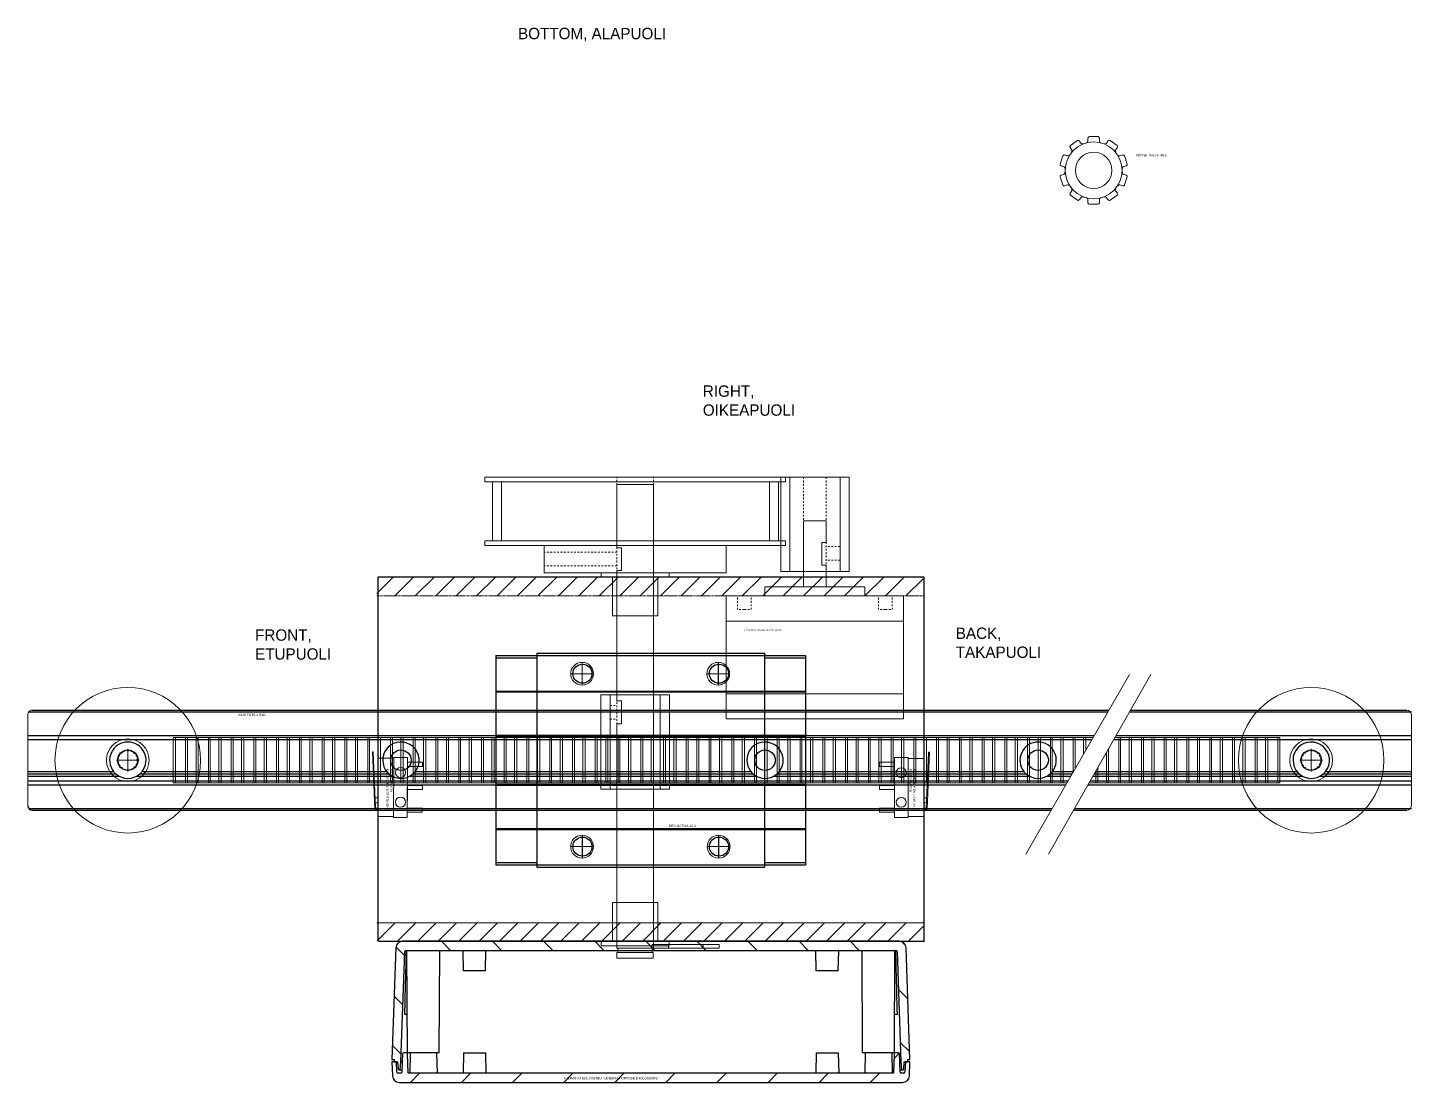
# Model space of a CAD drawing. Header units: millimetres. Extents: x -784753 to 2633, y -710 to 77802.
# Drawn here: x 848.5 to 1152.5, y -166.1 to 65.7 of the extents above; entities that cross this region are included whole.
import ezdxf

# ---------------------------------------------------------------- set-up
doc = ezdxf.new("R2010")
doc.units = ezdxf.units.MM
for name, pattern in [('CHAIN', [0.7087, 0.4724, -0.0591, 0.1181, -0.0591]), ('phl_center', [0.75, 0.4, -0.35]), ('phl_thick', [0])]:
    doc.linetypes.add(name, pattern=pattern)
for name, color, linetype in [('AKSELI', 241, 'Continuous'), ('ATTRIBUUTIT', 61, 'Continuous'), ('Comments', 50, 'Continuous'), ('HIHNA', 53, 'Continuous'), ('KELKKA', 6, 'Continuous'), ('KISKON-KOROKEPALA', 6, 'Continuous'), ('LAAKERIT', 210, 'Continuous'), ('MOOTTORI_VO_LIIKE', 3, 'Continuous'), ('PULTIT_MUTTERIT_RUUVIT', 131, 'Continuous'), ('RAJAKYTKIN', 3, 'Continuous'), ('RATTAAT', 10, 'Continuous'), ('RATTAAT_2', 30, 'Continuous'), ('RUNKO', 140, 'Continuous')]:
    doc.layers.add(name, color=color, linetype=linetype)
doc.layers.add('Hatch (ANSI)', color=9, linetype='Continuous', lineweight=9)
doc.layers.add('KISKO', color=253, linetype='Continuous', plot=False)
doc.layers.add('OHJAINKOTELO', color=7, linetype='Continuous', true_color=0xdabefd)
doc.layers.add('RUNKO-REIKÄ', color=7, linetype='Continuous', true_color=0x39c9ff)
doc.styles.add('Note Text (ANSI)', font='ARIAL.TTF')

# ---------------------------------------------------------------- blocks, each defined once
blk = doc.blocks.new('HAMMOND-1591XXBTBU-LEFT')
h = blk.add_hatch()
h.set_pattern_fill('ANSI31', color=256, scale=63.5, style=0)
h.set_pattern_definition([(45, (-524.946, -268.1784), (-5.61266, 5.61266), [])])
edge = h.paths.add_edge_path()
edge.add_ellipse((1.5, -0.05), major_axis=(0, 1.5), ratio=1, start_angle=0, end_angle=88)
edge.add_line((0, 0), (-0.11, -3.05))
edge.add_line((-0.11, -3.05), (0.38, -3.05))
edge.add_line((0.38, -3.05), (0.89, -3.05))
edge.add_line((0.89, -3.05), (0.99, -0.79))
edge.add_ellipse((1.24, -0.8), major_axis=(-0.25, 0.011), ratio=1, start_angle=272.5, end_angle=360, ccw=False)
edge.add_line((1.24, -0.55), (1.79, -0.55))
edge.add_ellipse((1.79, -0.8), major_axis=(0, 0.25), ratio=1, start_angle=272.5, end_angle=360, ccw=False)
edge.add_line((2.04, -0.79), (2.14, -3.05))
edge.add_line((2.14, -3.05), (2.2, -4.81))
edge.add_ellipse((2.45, -4.8), major_axis=(-0.25, -0.009), ratio=1, start_angle=0, end_angle=88)
edge.add_line((2.45, -5.05), (3.08, -5.05))
edge.add_ellipse((3.08, -4.8), major_axis=(0, -0.25), ratio=1, start_angle=0, end_angle=88)
edge.add_line((3.33, -4.81), (3.48, -0.55))
edge.add_line((3.48, -0.55), (110.12, -0.55))
edge.add_line((110.12, -0.55), (110.27, -4.81))
edge.add_ellipse((110.52, -4.8), major_axis=(-0.25, -0.009), ratio=1, start_angle=0, end_angle=88)
edge.add_line((110.52, -5.05), (111.15, -5.05))
edge.add_ellipse((111.15, -4.8), major_axis=(0, -0.25), ratio=1, start_angle=0, end_angle=88)
edge.add_line((111.4, -4.81), (111.46, -3.05))
edge.add_line((111.46, -3.05), (111.56, -0.79))
edge.add_ellipse((111.81, -0.8), major_axis=(-0.25, 0.011), ratio=1, start_angle=272.5, end_angle=360, ccw=False)
edge.add_line((111.81, -0.55), (112.36, -0.55))
edge.add_ellipse((112.36, -0.8), major_axis=(0, 0.25), ratio=1, start_angle=272.5, end_angle=360, ccw=False)
edge.add_line((112.61, -0.79), (112.71, -3.05))
edge.add_line((112.71, -3.05), (113.23, -3.05))
edge.add_line((113.23, -3.05), (113.71, -3.05))
edge.add_line((113.71, -3.05), (113.6, 0))
edge.add_ellipse((112.1, -0.05), major_axis=(0.05, -1.5), ratio=1, start_angle=90, end_angle=178)
edge.add_line((112.1, 1.45), (1.5, 1.45))
h = blk.add_hatch()
h.set_pattern_fill('ANSI31', color=256, scale=63.5, angle=-90, style=0)
h.set_pattern_definition([(-45, (-524.946, -268.1784), (5.61266, 5.61266), [])])
edge = h.paths.add_edge_path()
edge.add_line((113.23, -3.55), (113.23, -3.05))
edge.add_line((113.23, -3.05), (112.71, -3.05))
edge.add_line((112.71, -3.05), (112.48, -3.05))
edge.add_line((112.48, -3.05), (112.33, -1.42))
edge.add_ellipse((112.21, -1.43), major_axis=(0.125, 0.011), ratio=1, start_angle=360, end_angle=445)
edge.add_line((112.21, -1.3), (111.99, -1.3))
edge.add_ellipse((111.99, -1.43), major_axis=(0, 0.125), ratio=1, start_angle=0, end_angle=85)
edge.add_line((111.87, -1.42), (111.73, -3.05))
edge.add_line((111.73, -3.05), (110.88, -27.31))
edge.add_ellipse((110.63, -27.3), major_axis=(-0.009, -0.25), ratio=1, start_angle=2, end_angle=90, ccw=False)
edge.add_line((110.63, -27.55), (2.97, -27.55))
edge.add_ellipse((2.97, -27.3), major_axis=(-0.25, 0), ratio=1, start_angle=2, end_angle=90, ccw=False)
edge.add_line((2.72, -27.31), (1.88, -3.05))
edge.add_line((1.88, -3.05), (1.73, -1.42))
edge.add_ellipse((1.61, -1.43), major_axis=(0.125, 0.011), ratio=1, start_angle=360, end_angle=445)
edge.add_line((1.61, -1.3), (1.39, -1.3))
edge.add_ellipse((1.39, -1.43), major_axis=(0, 0.125), ratio=1, start_angle=0, end_angle=85)
edge.add_line((1.27, -1.42), (1.13, -3.05))
edge.add_line((1.13, -3.05), (0.89, -3.05))
edge.add_line((0.89, -3.05), (0.38, -3.05))
edge.add_line((0.38, -3.05), (0.38, -3.55))
edge.add_line((0.38, -3.55), (-0.11, -3.55))
edge.add_line((-0.11, -3.55), (0.75, -28.1))
edge.add_ellipse((2.25, -28.05), major_axis=(-0.05, 1.5), ratio=1, start_angle=90, end_angle=178)
edge.add_line((2.25, -29.55), (111.35, -29.55))
edge.add_ellipse((111.35, -28.05), major_axis=(0, -1.5), ratio=1, start_angle=0, end_angle=88)
edge.add_line((112.85, -28.1), (113.71, -3.55))
edge.add_line((113.71, -3.55), (113.23, -3.55))
for p, q in [((0, 0), (-0.11, -3.05)), ((112.1, 1.45), (1.5, 1.45)), ((113.71, -3.05), (113.6, 0)), ((0.89, -3.05), (0.99, -0.79)), ((1.27, -1.42), (1.13, -3.05)), ((1.24, -0.55), (1.79, -0.55)), ((1.61, -1.3), (1.39, -1.3)), ((2.07, -1.3), (1.61, -1.3)), ((1.88, -3.05), (1.73, -1.42)), ((2.04, -0.79), (2.14, -3.05)), ((3.33, -4.81), (3.48, -0.55)), ((3.48, -0.55), (110.12, -0.55)), ((3.88, -5.05), (3.8, -0.55)), ((9.72, -5.05), (9.8, -0.55)), ((15.63, -5.05), (15.55, -0.55)), ((20.47, -5.05), (20.55, -0.55)), ((93.13, -5.05), (93.05, -0.55)), ((97.97, -5.05), (98.05, -0.55)), ((103.88, -5.05), (103.8, -0.55)), ((109.72, -5.05), (109.8, -0.55)), ((110.12, -0.55), (110.27, -4.81)), ((111.46, -3.05), (111.56, -0.79)), ((111.99, -1.3), (111.54, -1.3)), ((111.87, -1.42), (111.73, -3.05)), ((111.81, -0.55), (112.36, -0.55)), ((112.21, -1.3), (111.99, -1.3)), ((112.48, -3.05), (112.33, -1.42)), ((112.61, -0.79), (112.71, -3.05)), ((-0.11, -3.05), (0.89, -3.05)), ((0.38, -3.55), (-0.11, -3.55)), ((-0.11, -3.55), (0.75, -28.1)), ((1.13, -3.05), (0.38, -3.05)), ((0.38, -3.05), (0.38, -3.55)), ((2.72, -27.31), (1.88, -3.05)), ((1.88, -3.05), (2.14, -3.05)), ((2.14, -3.05), (2.2, -4.81)), ((2.45, -5.05), (3.08, -5.05)), ((3.08, -5.05), (3.3, -5.05)), ((3.3, -5.05), (3.2, -27.55)), ((3.3, -5.05), (10.3, -5.05)), ((10.3, -5.05), (10.4, -27.55)), ((20.47, -5.05), (15.63, -5.05)), ((97.97, -5.05), (93.13, -5.05)), ((103.3, -5.05), (103.2, -27.55)), ((103.3, -5.05), (110.3, -5.05)), ((110.3, -5.05), (110.4, -27.55)), ((110.3, -5.05), (110.52, -5.05)), ((110.52, -5.05), (111.15, -5.05)), ((111.73, -3.05), (110.88, -27.31)), ((111.4, -4.81), (111.46, -3.05)), ((111.46, -3.05), (111.73, -3.05)), ((113.23, -3.05), (112.48, -3.05)), ((112.71, -3.05), (113.71, -3.05)), ((112.85, -28.1), (113.71, -3.55)), ((113.23, -3.55), (113.23, -3.05)), ((113.71, -3.55), (113.23, -3.55)), ((3.26, -13.55), (2.66, -13.55)), ((110.94, -13.55), (110.34, -13.55)), ((15.63, -23.05), (15.55, -27.55)), ((15.63, -23.05), (20.47, -23.05)), ((20.47, -23.05), (20.55, -27.55)), ((93.13, -23.05), (93.05, -27.55)), ((93.13, -23.05), (97.97, -23.05)), ((97.97, -23.05), (98.05, -27.55)), ((2.25, -29.55), (111.35, -29.55)), ((110.63, -27.55), (2.97, -27.55))]:
    blk.add_line(p, q)
at = {"flags": 128}
for points in [[(3.18, -27.55), (3.17, -27.55), (3.16, -27.55), (3.15, -27.55), (3.14, -27.54), (3.13, -27.54), (3.12, -27.54), (3.11, -27.53), (3.1, -27.52), (3.09, -27.51), (3.08, -27.5), (3.07, -27.5), (3.06, -27.48), (3.05, -27.47), (3.04, -27.46), (3.04, -27.45), (3.03, -27.44), (3.02, -27.42), (3.02, -27.41), (3.01, -27.39), (3.01, -27.38), (3.01, -27.36), (3.01, -27.35), (3, -27.33), (3, -27.31)], [(110.6, -27.31), (110.6, -27.33), (110.6, -27.35), (110.59, -27.36), (110.59, -27.38), (110.59, -27.39), (110.58, -27.41), (110.58, -27.42), (110.57, -27.44), (110.57, -27.45), (110.56, -27.46), (110.55, -27.47), (110.54, -27.48), (110.53, -27.5), (110.53, -27.5), (110.52, -27.51), (110.51, -27.52), (110.5, -27.53), (110.49, -27.54), (110.47, -27.54), (110.46, -27.54), (110.45, -27.55), (110.44, -27.55), (110.43, -27.55), (110.42, -27.55)]]:
    blk.add_lwpolyline(points, dxfattribs=at)
for centre, radius, start, end in [((1.5, -0.05), 1.5, 90, 178), ((112.1, -0.05), 1.5, 2, 90), ((1.24, -0.8), 0.25, 90, 177.5), ((1.39, -1.43), 0.125, 90, 175), ((1.61, -1.43), 0.125, 5, 90), ((1.79, -0.8), 0.25, 2.5, 90), ((111.81, -0.8), 0.25, 90, 177.5), ((111.99, -1.43), 0.125, 90, 175), ((112.21, -1.43), 0.125, 5, 90), ((112.36, -0.8), 0.25, 2.5, 90), ((2.45, -4.8), 0.25, 182, 270), ((3.08, -4.8), 0.25, 270, 358), ((110.52, -4.8), 0.25, 182, 270), ((111.15, -4.8), 0.25, 270, 358), ((2.97, -27.3), 0.25, 182, 270), ((110.63, -27.3), 0.25, 270, 358), ((2.25, -28.05), 1.5, 182, 270), ((111.35, -28.05), 1.5, 270, 358)]:
    blk.add_arc(centre, radius, start, end)
for centre, major_axis, start_param, end_param in [((3.73, 1.09), (-2.59, 114.58), 1.698683, 1.821053), ((109.87, 1.09), (2.59, 114.58), 4.462133, 4.584503)]:
    blk.add_ellipse(centre, major_axis=major_axis, ratio=0.012351, start_param=start_param, end_param=end_param)
at = {"layer": 'ATTRIBUUTIT', "lineweight": 0, "insert": (75.88, 0.29), "char_height": 2.5, "width": 43.6242, "attachment_point": 1, "rotation": 180, "style": 'Note Text (ANSI)'}
blk.add_mtext('{\\fArial|b0|i0|c0|p0;\\H0.2x;HAMMOND 1591XXSTBU, GENERAL PURPOSE ENCLOSSURE}', dxfattribs=at)
blk = doc.blocks.new('DRYLIN-TWA-15-1-TSIDE')
at = {"linetype": 'phl_thick'}
for p, q in [((1499.26, -32.25), (1545.26, -32.25)), ((1499.26, -100.25), (1499.26, -32.25)), ((1499.76, -41.25), (1499.76, -32.25)), ((1507.06, -100.25), (1507.06, -32.25)), ((1507.26, -100.25), (1507.26, -32.25)), ((1516.76, -100.25), (1516.76, -32.25)), ((1516.96, -100.25), (1516.96, -32.25)), ((1527.56, -100.25), (1527.56, -32.25)), ((1527.76, -100.25), (1527.76, -32.25)), ((1537.26, -100.25), (1537.26, -32.25)), ((1537.46, -100.25), (1537.46, -32.25)), ((1544.76, -41.25), (1544.76, -32.25)), ((1545.26, -100.25), (1545.26, -32.25)), ((1498.76, -41.25), (1545.76, -41.25)), ((1498.76, -91.25), (1498.76, -41.25)), ((1545.76, -91.25), (1545.76, -41.25)), ((1498.76, -91.25), (1545.76, -91.25)), ((1499.76, -100.25), (1499.76, -91.25)), ((1532.26, -91.25), (1532.26, -91.25)), ((1544.76, -100.25), (1544.76, -91.25)), ((1499.26, -100.25), (1545.26, -100.25)), ((1511.26, -100.25), (1511.26, -100.25)), ((1518.01, -100.25), (1518.01, -100.25)), ((1526.51, -100.25), (1526.51, -100.25)), ((1533.46, -100.25), (1533.46, -100.25))]:
    blk.add_line(p, q, dxfattribs=at)
at = {"color": 0, "lineweight": 0}
for p, q in [((1500.76, -51.33), (1505.76, -51.33)), ((1503.26, -53.83), (1503.26, -48.83)), ((1538.76, -51.25), (1543.76, -51.25)), ((1541.26, -53.75), (1541.26, -48.75)), ((1503.26, -83.83), (1503.26, -78.83)), ((1541.26, -83.75), (1541.26, -78.75)), ((1500.76, -81.33), (1505.76, -81.33)), ((1538.76, -81.25), (1543.76, -81.25))]:
    blk.add_line(p, q, dxfattribs=at)
at = {"linetype": 'phl_thick'}
for centre in [(1503.26, -51.25), (1541.26, -51.25), (1503.26, -81.25), (1541.26, -81.25)]:
    blk.add_circle(centre, 2.1, dxfattribs=at)
at = {"layer": 'ATTRIBUUTIT', "lineweight": 0, "insert": (1536.44, -62.26), "char_height": 0.5, "width": 24.1009, "attachment_point": 1, "rotation": 90, "style": 'Note Text (ANSI)'}
blk.add_mtext('DRYLIN TWA-15-1', dxfattribs=at)
blk = doc.blocks.new('KISKO-TS-15-1-TSIDE')
at = {"linetype": 'ByBlock'}
for p, q in [((1562.99, 186.33), (1562.99, 247.06)), ((1563.39, 186.1), (1563.39, 248.06)), ((1568.59, 183.14), (1568.59, 248.06)), ((1569.45, 182.65), (1569.45, 248.06)), ((1576.49, 229.18), (1576.49, 248.06)), ((1576.99, 228.71), (1576.99, 248.06)), ((1577.49, 228), (1577.49, 248.06)), ((1578.52, 177.48), (1578.52, 248.06)), ((1579.39, 176.98), (1579.39, 248.06)), ((1584.59, 174.02), (1584.59, 248.06)), ((1584.99, 173.79), (1584.99, 247.06)), ((1576.49, 178.64), (1576.49, 222.94)), ((1576.99, 178.35), (1576.99, 223.41)), ((1577.49, 178.07), (1577.49, 224.12)), ((1562.99, 66.06), (1562.99, 181.58)), ((1563.39, 66.06), (1563.39, 181.35)), ((1568.59, 66.06), (1568.59, 178.35)), ((1569.45, 66.06), (1569.45, 177.85)), ((1576.49, 169.18), (1576.49, 173.79)), ((1576.99, 168.71), (1576.99, 173.5)), ((1577.49, 168), (1577.49, 173.21)), ((1578.52, 66.06), (1578.52, 172.62)), ((1579.39, 66.06), (1579.39, 172.12)), ((1584.59, 66.06), (1584.59, 169.11)), ((1584.99, 66.06), (1584.99, 168.88)), ((1576.49, 109.18), (1576.49, 162.94)), ((1576.99, 108.71), (1576.99, 163.41)), ((1577.49, 108), (1577.49, 164.12)), ((1576.99, 66.06), (1576.99, 103.41)), ((1577.49, 66.06), (1577.49, 104.12)), ((1576.49, 66.06), (1576.49, 102.94)), ((1562.99, -54.94), (1562.99, 66.06)), ((1563.39, -55.74), (1563.39, 66.06)), ((1568.59, -55.94), (1568.59, 66.06)), ((1569.45, -55.94), (1569.45, 66.06)), ((1576.49, 29.18), (1576.49, 66.06)), ((1576.99, 28.71), (1576.99, 66.06)), ((1577.49, 28), (1577.49, 66.06)), ((1578.52, -55.94), (1578.52, 66.06)), ((1579.39, -55.94), (1579.39, 66.06)), ((1584.59, -55.74), (1584.59, 66.06)), ((1584.99, -54.94), (1584.99, 66.06)), ((1576.49, -30.82), (1576.49, 22.94)), ((1576.99, -31.29), (1576.99, 23.41)), ((1577.49, -32), (1577.49, 24.12)), ((1577.49, -55.94), (1577.49, -35.88)), ((1576.49, -55.94), (1576.49, -37.06)), ((1576.99, -55.94), (1576.99, -36.59))]:
    blk.add_line(p, q, dxfattribs=at)
at = {"linetype": 'ByBlock', "lineweight": 0}
for p, q in [((1563.99, 248.06), (1583.99, 248.06)), ((1555.13, 190.81), (1594.6, 168.32)), ((1555.13, 186.12), (1594.6, 163.33)), ((1563.99, -55.94), (1583.99, -55.94))]:
    blk.add_line(p, q, dxfattribs=at)
at = {"linetype": 'ByBlock'}
for centre in [(1573.99, 226.06), (1573.99, 166.06), (1573.99, 106.06), (1573.99, 26.06), (1573.99, -33.94)]:
    blk.add_circle(centre, 2.25, dxfattribs=at)
at = {"linetype": 'ByBlock', "lineweight": 0}
for centre, start, end in [((1563.99, 247.06), 90, 180), ((1583.99, 247.06), 0, 90), ((1563.99, -54.94), 180, 270)]:
    blk.add_arc(centre, 1, start, end, dxfattribs=at)
at = {"linetype": 'ByBlock'}
for centre, radius, start, end in [((1573.99, 226.06), 4, 51.3178, 41.4096), ((1573.99, 226.06), 4, 41.4096, 51.3178), ((1573.99, 166.06), 4, 51.3178, 180), ((1573.99, 166.06), 4, 41.4096, 51.3178), ((1573.99, 166.06), 4, 318.5904, 41.4096), ((1573.99, 166.06), 4, 180, 308.6822), ((1573.99, 166.06), 4, 308.6822, 318.5904), ((1573.99, 106.06), 4, 51.3178, 41.4096), ((1573.99, 106.06), 4, 41.4096, 51.3178), ((1573.99, 26.06), 4, 51.3178, 41.4096), ((1573.99, 26.06), 4, 41.4096, 51.3178), ((1573.99, -33.94), 4, 51.3178, 180), ((1573.99, -33.94), 4, 41.4096, 51.3178), ((1573.99, -33.94), 4, 318.5904, 41.4096), ((1573.99, -33.94), 4, 180, 308.6822), ((1573.99, -33.94), 4, 308.6822, 318.5904), ((1583.99, -54.94), 1, 270, 0)]:
    blk.add_arc(centre, radius, start, end, dxfattribs=at)
at = {"layer": 'ATTRIBUUTIT', "lineweight": 0, "insert": (1563.78, -9.7), "char_height": 0.5, "width": 24.7735, "attachment_point": 1, "rotation": 90, "style": 'Note Text (ANSI)'}
blk.add_mtext('IGUS TS 15-1 RAIL', dxfattribs=at)
blk = doc.blocks.new('T5-HIHNA-SUORA-TSIDE')
at = {"lineweight": 0}
for p, q in [((1234.27, 152.47), (1236.98, 152.47)), ((1234.27, 152.47), (1234.27, 142.47)), ((1234.77, 152.47), (1234.77, 142.47)), ((1236.98, 152.47), (1236.98, 152.47)), ((1236.98, 152.47), (1241.98, 152.47)), ((1236.98, 142.47), (1236.98, 152.47)), ((1237.4, 152.47), (1237.4, 142.47)), ((1239.27, 152.47), (1239.27, 142.47)), ((1239.77, 152.47), (1239.77, 142.47)), ((1241.98, 152.47), (1241.98, 152.47)), ((1241.98, 152.47), (1246.98, 152.47)), ((1241.98, 142.47), (1241.98, 152.47)), ((1242.4, 152.47), (1242.4, 142.47)), ((1244.27, 152.47), (1244.27, 142.47)), ((1244.77, 152.47), (1244.77, 142.47)), ((1246.98, 152.47), (1246.98, 152.47)), ((1246.98, 152.47), (1251.98, 152.47)), ((1246.98, 142.47), (1246.98, 152.47)), ((1247.4, 152.47), (1247.4, 142.47)), ((1249.27, 152.47), (1249.27, 142.47)), ((1249.77, 152.47), (1249.77, 142.47)), ((1251.98, 152.47), (1251.98, 152.47)), ((1251.98, 152.47), (1256.98, 152.47)), ((1251.98, 142.47), (1251.98, 152.47)), ((1252.4, 152.47), (1252.4, 142.47)), ((1254.27, 152.47), (1254.27, 142.47)), ((1254.77, 152.47), (1254.77, 142.47)), ((1256.98, 152.47), (1256.98, 152.47)), ((1256.98, 152.47), (1261.98, 152.47)), ((1256.98, 142.47), (1256.98, 152.47)), ((1257.4, 152.47), (1257.4, 142.47)), ((1259.27, 152.47), (1259.27, 142.47)), ((1259.77, 152.47), (1259.77, 142.47)), ((1261.98, 152.47), (1261.98, 152.47)), ((1261.98, 152.47), (1266.98, 152.47)), ((1261.98, 142.47), (1261.98, 152.47)), ((1262.4, 152.47), (1262.4, 142.47)), ((1264.27, 152.47), (1264.27, 142.47)), ((1264.77, 152.47), (1264.77, 142.47)), ((1266.98, 152.47), (1266.98, 152.47)), ((1266.98, 152.47), (1271.98, 152.47)), ((1266.98, 142.47), (1266.98, 152.47)), ((1267.4, 152.47), (1267.4, 142.47)), ((1269.27, 152.47), (1269.27, 142.47)), ((1269.77, 152.47), (1269.77, 142.47)), ((1271.98, 152.47), (1271.98, 152.47)), ((1271.98, 152.47), (1276.98, 152.47)), ((1271.98, 142.47), (1271.98, 152.47)), ((1272.4, 152.47), (1272.4, 142.47)), ((1274.27, 152.47), (1274.27, 142.47)), ((1274.77, 152.47), (1274.77, 142.47)), ((1276.98, 152.47), (1276.98, 152.47)), ((1276.98, 152.47), (1281.98, 152.47)), ((1276.98, 142.47), (1276.98, 152.47)), ((1277.4, 152.47), (1277.4, 142.47)), ((1279.27, 152.47), (1279.27, 142.47)), ((1279.77, 152.47), (1279.77, 142.47)), ((1281.98, 152.47), (1281.98, 152.47)), ((1281.98, 152.47), (1286.98, 152.47)), ((1281.98, 142.47), (1281.98, 152.47)), ((1282.4, 152.47), (1282.4, 142.47)), ((1284.27, 152.47), (1284.27, 142.47)), ((1284.77, 152.47), (1284.77, 142.47)), ((1286.98, 152.47), (1286.98, 152.47)), ((1286.98, 152.47), (1291.98, 152.47)), ((1286.98, 142.47), (1286.98, 152.47)), ((1287.4, 152.47), (1287.4, 142.47)), ((1289.27, 152.47), (1289.27, 142.47)), ((1289.77, 152.47), (1289.77, 142.47)), ((1291.98, 152.47), (1291.98, 152.47)), ((1291.98, 152.47), (1296.98, 152.47)), ((1291.98, 142.47), (1291.98, 152.47)), ((1292.4, 152.47), (1292.4, 142.47)), ((1294.27, 152.47), (1294.27, 142.47)), ((1294.77, 152.47), (1294.77, 142.47)), ((1296.98, 152.47), (1296.98, 152.47)), ((1296.98, 152.47), (1301.98, 152.47)), ((1296.98, 142.47), (1296.98, 152.47)), ((1297.4, 152.47), (1297.4, 142.47)), ((1299.27, 152.47), (1299.27, 142.47)), ((1299.77, 152.47), (1299.77, 142.47)), ((1301.98, 152.47), (1301.98, 152.47)), ((1301.98, 152.47), (1306.98, 152.47)), ((1301.98, 142.47), (1301.98, 152.47)), ((1302.4, 152.47), (1302.4, 142.47)), ((1304.27, 152.47), (1304.27, 142.47)), ((1304.77, 152.47), (1304.77, 142.47)), ((1306.98, 152.47), (1306.98, 152.47)), ((1306.98, 152.47), (1311.98, 152.47)), ((1306.98, 142.47), (1306.98, 152.47)), ((1307.4, 152.47), (1307.4, 142.47)), ((1309.27, 152.47), (1309.27, 142.47)), ((1309.77, 152.47), (1309.77, 142.47)), ((1311.98, 152.47), (1311.98, 152.47)), ((1311.98, 152.47), (1316.98, 152.47)), ((1311.98, 142.47), (1311.98, 152.47)), ((1312.4, 152.47), (1312.4, 142.47)), ((1314.27, 152.47), (1314.27, 142.47)), ((1314.77, 152.47), (1314.77, 142.47)), ((1316.98, 152.47), (1316.98, 152.47)), ((1316.98, 152.47), (1321.98, 152.47)), ((1316.98, 142.47), (1316.98, 152.47)), ((1317.4, 152.47), (1317.4, 142.47)), ((1319.27, 152.47), (1319.27, 142.47)), ((1319.77, 152.47), (1319.77, 142.47)), ((1321.98, 152.47), (1321.98, 152.47)), ((1321.98, 152.47), (1326.98, 152.47)), ((1321.98, 142.47), (1321.98, 152.47)), ((1322.4, 152.47), (1322.4, 142.47)), ((1324.27, 152.47), (1324.27, 142.47)), ((1324.77, 152.47), (1324.77, 142.47)), ((1326.98, 152.47), (1326.98, 152.47)), ((1326.98, 152.47), (1331.98, 152.47)), ((1326.98, 142.47), (1326.98, 152.47)), ((1327.4, 152.47), (1327.4, 142.47)), ((1329.27, 152.47), (1329.27, 142.47)), ((1329.77, 152.47), (1329.77, 142.47)), ((1331.98, 152.47), (1331.98, 152.47)), ((1331.98, 152.47), (1336.98, 152.47)), ((1331.98, 142.47), (1331.98, 152.47)), ((1332.4, 152.47), (1332.4, 142.47)), ((1334.27, 152.47), (1334.27, 142.47)), ((1334.77, 152.47), (1334.77, 142.47)), ((1336.98, 152.47), (1336.98, 152.47)), ((1336.98, 152.47), (1341.98, 152.47)), ((1336.98, 142.47), (1336.98, 152.47)), ((1337.4, 152.47), (1337.4, 142.47)), ((1339.27, 152.47), (1339.27, 142.47)), ((1339.77, 152.47), (1339.77, 142.47)), ((1341.98, 152.47), (1341.98, 152.47)), ((1341.98, 152.47), (1346.98, 152.47)), ((1341.98, 142.47), (1341.98, 152.47)), ((1342.4, 152.47), (1342.4, 142.47)), ((1344.27, 152.47), (1344.27, 142.47)), ((1344.77, 152.47), (1344.77, 142.47)), ((1346.98, 152.47), (1346.98, 152.47)), ((1346.98, 152.47), (1351.98, 152.47)), ((1346.98, 142.47), (1346.98, 152.47)), ((1347.4, 152.47), (1347.4, 142.47)), ((1349.27, 152.47), (1349.27, 142.47)), ((1349.77, 152.47), (1349.77, 142.47)), ((1351.98, 152.47), (1351.98, 152.47)), ((1351.98, 152.47), (1356.98, 152.47)), ((1351.98, 142.47), (1351.98, 152.47)), ((1352.4, 152.47), (1352.4, 142.47)), ((1354.27, 152.47), (1354.27, 142.47)), ((1354.77, 152.47), (1354.77, 142.47)), ((1356.98, 152.47), (1356.98, 152.47)), ((1356.98, 152.47), (1361.98, 152.47)), ((1356.98, 142.47), (1356.98, 152.47)), ((1357.4, 152.47), (1357.4, 142.47)), ((1359.27, 152.47), (1359.27, 142.47)), ((1359.77, 152.47), (1359.77, 142.47)), ((1361.98, 152.47), (1361.98, 152.47)), ((1361.98, 152.47), (1366.98, 152.47)), ((1361.98, 142.47), (1361.98, 152.47)), ((1362.4, 152.47), (1362.4, 142.47)), ((1364.27, 152.47), (1364.27, 142.47)), ((1364.77, 152.47), (1364.77, 142.47)), ((1366.98, 152.47), (1366.98, 152.47)), ((1366.98, 152.47), (1371.98, 152.47)), ((1366.98, 142.47), (1366.98, 152.47)), ((1367.4, 152.47), (1367.4, 142.47)), ((1369.27, 152.47), (1369.27, 142.47)), ((1369.77, 152.47), (1369.77, 142.47)), ((1371.98, 152.47), (1371.98, 152.47)), ((1371.98, 152.47), (1376.98, 152.47)), ((1371.98, 142.47), (1371.98, 152.47)), ((1372.4, 152.47), (1372.4, 142.47)), ((1374.27, 152.47), (1374.27, 142.47)), ((1374.77, 152.47), (1374.77, 142.47)), ((1376.98, 152.47), (1376.98, 152.47)), ((1376.98, 152.47), (1381.98, 152.47)), ((1376.98, 142.47), (1376.98, 152.47)), ((1377.4, 152.47), (1377.4, 142.47)), ((1379.27, 152.47), (1379.27, 142.47)), ((1379.77, 152.47), (1379.77, 142.47)), ((1381.98, 152.47), (1381.98, 152.47)), ((1381.98, 152.47), (1386.98, 152.47)), ((1381.98, 142.47), (1381.98, 152.47)), ((1382.4, 152.47), (1382.4, 142.47)), ((1384.27, 152.47), (1384.27, 142.47)), ((1384.77, 152.47), (1384.77, 142.47)), ((1386.98, 152.47), (1386.98, 152.47)), ((1386.98, 152.47), (1391.98, 152.47)), ((1386.98, 142.47), (1386.98, 152.47)), ((1387.4, 152.47), (1387.4, 142.47)), ((1389.27, 152.47), (1389.27, 142.47)), ((1389.77, 152.47), (1389.77, 142.47)), ((1391.98, 152.47), (1391.98, 152.47)), ((1391.98, 152.47), (1396.98, 152.47)), ((1391.98, 142.47), (1391.98, 152.47)), ((1392.4, 152.47), (1392.4, 142.47)), ((1394.27, 152.47), (1394.27, 142.47)), ((1394.77, 152.47), (1394.77, 142.47)), ((1396.98, 152.47), (1396.98, 152.47)), ((1396.98, 152.47), (1401.98, 152.47)), ((1396.98, 142.47), (1396.98, 152.47)), ((1397.4, 152.47), (1397.4, 142.47)), ((1399.27, 152.47), (1399.27, 142.47)), ((1399.77, 152.47), (1399.77, 142.47)), ((1401.98, 152.47), (1401.98, 152.47)), ((1401.98, 152.47), (1406.98, 152.47)), ((1401.98, 142.47), (1401.98, 152.47)), ((1402.4, 152.47), (1402.4, 142.47)), ((1404.27, 152.47), (1404.27, 142.47)), ((1404.77, 152.47), (1404.77, 142.47)), ((1406.98, 152.47), (1406.98, 152.47)), ((1406.98, 152.47), (1411.98, 152.47)), ((1406.98, 142.47), (1406.98, 152.47)), ((1407.4, 152.47), (1407.4, 142.47)), ((1409.27, 152.47), (1409.27, 142.47)), ((1409.77, 152.47), (1409.77, 142.47)), ((1411.98, 152.47), (1411.98, 152.47)), ((1411.98, 152.47), (1416.98, 152.47)), ((1411.98, 142.47), (1411.98, 152.47)), ((1412.4, 152.47), (1412.4, 142.47)), ((1414.27, 152.47), (1414.27, 142.47)), ((1414.77, 152.47), (1414.77, 142.47)), ((1416.98, 152.47), (1416.98, 152.47)), ((1416.98, 152.47), (1421.98, 152.47)), ((1416.98, 142.47), (1416.98, 152.47)), ((1417.4, 152.47), (1417.4, 142.47)), ((1419.27, 152.47), (1419.27, 142.47)), ((1419.77, 152.47), (1419.77, 142.47)), ((1421.98, 152.47), (1421.98, 152.47)), ((1421.98, 152.47), (1426.98, 152.47)), ((1421.98, 142.47), (1421.98, 152.47)), ((1422.4, 152.47), (1422.4, 142.47)), ((1424.27, 152.47), (1424.27, 142.47)), ((1424.77, 152.47), (1424.77, 142.47)), ((1426.98, 152.47), (1426.98, 152.47)), ((1426.98, 152.47), (1431.98, 152.47)), ((1426.98, 142.47), (1426.98, 152.47)), ((1427.4, 152.47), (1427.4, 142.47)), ((1429.27, 152.47), (1429.27, 142.47)), ((1429.77, 152.47), (1429.77, 142.47)), ((1431.98, 152.47), (1431.98, 152.47)), ((1431.98, 152.47), (1436.33, 152.47)), ((1431.98, 144.92), (1431.98, 152.47)), ((1432.4, 152.47), (1432.4, 145.66)), ((1434.27, 152.47), (1434.27, 148.9)), ((1434.77, 152.47), (1434.77, 149.75)), ((1436.98, 152.47), (1436.98, 152.47)), ((1441.12, 152.47), (1441.98, 152.47)), ((1441.98, 152.47), (1441.98, 152.47)), ((1441.98, 152.47), (1446.98, 152.47)), ((1441.98, 142.47), (1441.98, 152.47)), ((1442.4, 152.47), (1442.4, 142.47)), ((1444.27, 152.47), (1444.27, 142.47)), ((1444.77, 152.47), (1444.77, 142.47)), ((1446.98, 152.47), (1446.98, 152.47)), ((1446.98, 152.47), (1451.98, 152.47)), ((1446.98, 142.47), (1446.98, 152.47)), ((1447.4, 152.47), (1447.4, 142.47)), ((1449.27, 152.47), (1449.27, 142.47)), ((1449.77, 152.47), (1449.77, 142.47)), ((1451.98, 152.47), (1451.98, 152.47)), ((1451.98, 152.47), (1456.98, 152.47)), ((1451.98, 142.47), (1451.98, 152.47)), ((1452.4, 152.47), (1452.4, 142.47)), ((1454.27, 152.47), (1454.27, 142.47)), ((1454.77, 152.47), (1454.77, 142.47)), ((1456.98, 152.47), (1456.98, 152.47)), ((1456.98, 152.47), (1461.98, 152.47)), ((1456.98, 142.47), (1456.98, 152.47)), ((1457.4, 152.47), (1457.4, 142.47)), ((1459.27, 152.47), (1459.27, 142.47)), ((1459.77, 152.47), (1459.77, 142.47)), ((1461.98, 152.47), (1461.98, 152.47)), ((1461.98, 152.47), (1466.98, 152.47)), ((1461.98, 142.47), (1461.98, 152.47)), ((1462.4, 152.47), (1462.4, 142.47)), ((1464.27, 152.47), (1464.27, 142.47)), ((1464.77, 152.47), (1464.77, 142.47)), ((1466.98, 152.47), (1466.98, 152.47)), ((1466.98, 152.47), (1471.98, 152.47)), ((1466.98, 142.47), (1466.98, 152.47)), ((1467.4, 152.47), (1467.4, 142.47)), ((1469.27, 152.47), (1469.27, 142.47)), ((1469.77, 152.47), (1469.77, 142.47)), ((1471.98, 152.47), (1471.98, 152.47)), ((1471.98, 152.47), (1476.98, 152.47)), ((1471.98, 142.47), (1471.98, 152.47)), ((1472.4, 152.47), (1472.4, 142.47)), ((1474.27, 152.47), (1474.27, 142.47)), ((1474.77, 152.47), (1474.77, 142.47)), ((1476.98, 152.47), (1476.98, 152.47)), ((1476.98, 152.47), (1477.4, 152.47)), ((1476.98, 142.47), (1476.98, 152.47)), ((1477.4, 152.47), (1477.4, 142.47)), ((1439.27, 149.22), (1439.27, 142.47)), ((1439.77, 150.08), (1439.77, 142.47)), ((1437.4, 145.93), (1437.4, 142.47)), ((1436.98, 142.47), (1436.98, 145.19)), ((1236.98, 142.47), (1234.27, 142.47)), ((1241.98, 142.47), (1236.98, 142.47)), ((1246.98, 142.47), (1241.98, 142.47)), ((1251.98, 142.47), (1246.98, 142.47)), ((1256.98, 142.47), (1251.98, 142.47)), ((1261.98, 142.47), (1256.98, 142.47)), ((1266.98, 142.47), (1261.98, 142.47)), ((1271.98, 142.47), (1266.98, 142.47)), ((1276.98, 142.47), (1271.98, 142.47)), ((1281.98, 142.47), (1276.98, 142.47)), ((1286.98, 142.47), (1281.98, 142.47)), ((1291.98, 142.47), (1286.98, 142.47)), ((1296.98, 142.47), (1291.98, 142.47)), ((1301.98, 142.47), (1296.98, 142.47)), ((1306.98, 142.47), (1301.98, 142.47)), ((1311.98, 142.47), (1306.98, 142.47)), ((1316.98, 142.47), (1311.98, 142.47)), ((1321.98, 142.47), (1316.98, 142.47)), ((1326.98, 142.47), (1321.98, 142.47)), ((1331.98, 142.47), (1326.98, 142.47)), ((1336.98, 142.47), (1331.98, 142.47)), ((1341.98, 142.47), (1336.98, 142.47)), ((1346.98, 142.47), (1341.98, 142.47)), ((1351.98, 142.47), (1346.98, 142.47)), ((1356.98, 142.47), (1351.98, 142.47)), ((1361.98, 142.47), (1356.98, 142.47)), ((1366.98, 142.47), (1361.98, 142.47)), ((1371.98, 142.47), (1366.98, 142.47)), ((1376.98, 142.47), (1371.98, 142.47)), ((1381.98, 142.47), (1376.98, 142.47)), ((1386.98, 142.47), (1381.98, 142.47)), ((1391.98, 142.47), (1386.98, 142.47)), ((1396.98, 142.47), (1391.98, 142.47)), ((1401.98, 142.47), (1396.98, 142.47)), ((1406.98, 142.47), (1401.98, 142.47)), ((1411.98, 142.47), (1406.98, 142.47)), ((1416.98, 142.47), (1411.98, 142.47)), ((1421.98, 142.47), (1416.98, 142.47)), ((1426.98, 142.47), (1421.98, 142.47)), ((1430.56, 142.47), (1426.98, 142.47)), ((1436.98, 142.47), (1435.43, 142.47)), ((1441.98, 142.47), (1436.98, 142.47)), ((1446.98, 142.47), (1441.98, 142.47)), ((1451.98, 142.47), (1446.98, 142.47)), ((1456.98, 142.47), (1451.98, 142.47)), ((1461.98, 142.47), (1456.98, 142.47)), ((1466.98, 142.47), (1461.98, 142.47)), ((1471.98, 142.47), (1466.98, 142.47)), ((1476.98, 142.47), (1471.98, 142.47)), ((1477.4, 142.47), (1476.98, 142.47))]:
    blk.add_line(p, q, dxfattribs=at)
blk = doc.blocks.new('TRIPOD-KIINNITYS-PALA-BSIDE')
at = {"lineweight": 0}
for radius in [16, 4.68]:
    blk.add_circle((1508.81, 148.07), radius, dxfattribs=at)
at = {"linetype": 'phl_center', "lineweight": 0}
blk.add_circle((1508.81, 148.07), 2.1, dxfattribs=at)
at = {"layer": 'Hatch (ANSI)', "color": 0, "lineweight": 0}
for p, q in [((1508.81, 150.57), (1508.81, 145.57)), ((1506.31, 148.07), (1511.31, 148.07))]:
    blk.add_line(p, q, dxfattribs=at)
blk = doc.blocks.new('ASSEMBLY-KISKO-TOPS')
at = {"layer": 'HIHNA', "lineweight": 0}
blk.add_blockref('T5-HIHNA-SUORA-TSIDE', (35.15, -347.77), dxfattribs=at)
at = {"layer": 'KELKKA', "linetype": 'ByBlock', "lineweight": 0, "rotation": 270}
blk.add_blockref('DRYLIN-TWA-15-1-TSIDE', (1440.56, 1321.96), dxfattribs=at)
at = {"layer": 'KISKO', "lineweight": 0, "rotation": 270}
blk.add_blockref('KISKO-TS-15-1-TSIDE', (1293.37, 1373.68), dxfattribs=at)
at = {"layer": 'KISKON-KOROKEPALA', "lineweight": 0}
for p in [(-249.39, -348.38), (10.61, -348.38)]:
    blk.add_blockref('TRIPOD-KIINNITYS-PALA-BSIDE', p, dxfattribs=at)
blk = doc.blocks.new('ALUMIINIPUTKI-80X80-BOTTOMS')
at = {"lineweight": 0}
h = blk.add_hatch(dxfattribs=at)
h.set_pattern_fill('ANSI31', color=256, style=0)
h.set_pattern_definition([(45, (83.8435, -284.888), (-2.245064, 2.245064), [])])
h.paths.add_polyline_path([(1312.97, -28.4), (1312.97, -32.52), (1432.97, -32.52), (1432.97, -28.4)])
h = blk.add_hatch(dxfattribs=at)
h.set_pattern_fill('ANSI31', color=256, style=0)
h.set_pattern_definition([(45, (83.9536, -284.888), (-2.245064, 2.245064), [])])
h.paths.add_polyline_path([(1433.08, -104.38), (1313.08, -104.38), (1313.08, -108.4), (1433.08, -108.4)])
for p, q in [((1433.19, -28.4), (1313.19, -28.4)), ((1313.19, -28.4), (1313.19, -108.4)), ((1433.19, -108.4), (1433.19, -28.4)), ((1313.32, -108.4), (1433.32, -108.4))]:
    blk.add_line(p, q)
at = {"linetype": 'CHAIN', "lineweight": 0}
blk.add_line((1312.97, -32.52), (1432.97, -32.52), dxfattribs=at)
at = {"lineweight": 0}
for p, q in [((1312.97, -104.38), (1432.97, -104.38)), ((1428.19, -104.38), (1427.19, -104.38)), ((1428.19, -104.38), (1429.19, -104.38)), ((1349.62, -108.4), (1347.12, -108.4)), ((1349.62, -108.4), (1352.12, -108.4)), ((1373.19, -108.4), (1353.19, -108.4)), ((1373.32, -108.4), (1393.32, -108.4)), ((1396.76, -108.4), (1394.26, -108.4)), ((1396.76, -108.4), (1399.26, -108.4))]:
    blk.add_line(p, q, dxfattribs=at)
at = {"layer": 'RUNKO-REIKÄ', "color": 0, "lineweight": 0}
for p, q in [((1358.06, -47.11), (1358.06, -52.11)), ((1387.97, -47.11), (1387.97, -52.11)), ((1355.56, -49.61), (1360.56, -49.61)), ((1385.47, -49.61), (1390.47, -49.61)), ((1358.06, -85.11), (1358.06, -90.11)), ((1388.06, -85.11), (1388.06, -90.11)), ((1355.56, -87.61), (1360.56, -87.61)), ((1385.56, -87.61), (1390.56, -87.61))]:
    blk.add_line(p, q, dxfattribs=at)
at = {"layer": 'RUNKO-REIKÄ', "lineweight": 0}
for centre in [(1358.06, -49.61), (1387.97, -49.61), (1358.06, -87.61), (1388.06, -87.61)]:
    blk.add_circle(centre, 2.5, dxfattribs=at)
blk = doc.blocks.new('MICROSWITCH-LEFT')
at = {"lineweight": 0}
for p, q in [((1274.55, 135.46), (1274.55, 131.96)), ((1274.55, 135.46), (1287.35, 135.46)), ((1288.75, 136.66), (1276.19, 136.12)), ((1276.19, 135.46), (1276.19, 136.12)), ((1276.39, 135.46), (1276.19, 135.46)), ((1276.39, 135.96), (1288.75, 136.46)), ((1276.39, 135.96), (1276.39, 135.46)), ((1277.57, 135.46), (1277.57, 135.81)), ((1277.77, 136.01), (1278.45, 136.01)), ((1278.65, 135.81), (1278.65, 135.46)), ((1287.35, 135.46), (1287.35, 131.96)), ((1288.75, 136.46), (1288.75, 136.66)), ((1274.35, 128.96), (1274.35, 131.96)), ((1287.55, 131.96), (1274.35, 131.96)), ((1287.55, 128.96), (1287.55, 131.96)), ((1274.55, 128.96), (1274.35, 128.96)), ((1274.55, 128.96), (1287.35, 128.96)), ((1280.95, 128.96), (1275.15, 128.96)), ((1275.5, 125.66), (1275.5, 128.96)), ((1280.95, 128.96), (1275.95, 128.96)), ((1275.95, 128.96), (1276.4, 128.96)), ((1276.4, 128.96), (1276.4, 125.66)), ((1280.95, 128.96), (1277.7, 128.96)), ((1280.5, 125.66), (1280.5, 128.96)), ((1280.95, 128.96), (1286.03, 128.96)), ((1280.95, 128.96), (1284.2, 128.96)), ((1281.4, 125.66), (1281.4, 128.96)), ((1285.58, 125.66), (1285.58, 128.96)), ((1286.48, 125.66), (1286.48, 128.96)), ((1287.35, 128.96), (1287.55, 128.96)), ((1287.35, 128.96), (1287.55, 128.96)), ((1275.95, 125.66), (1275.5, 125.66)), ((1276.4, 125.66), (1275.95, 125.66)), ((1280.95, 125.66), (1280.5, 125.66)), ((1280.95, 125.66), (1281.4, 125.66)), ((1286.03, 125.66), (1285.58, 125.66)), ((1286.03, 125.66), (1286.48, 125.66))]:
    blk.add_line(p, q, dxfattribs=at)
for centre in [(1277.7, 130.46), (1284.2, 130.46)]:
    blk.add_circle(centre, 1.1, dxfattribs=at)
for centre, start, end in [((1277.77, 135.81), 90, 180), ((1278.45, 135.81), 0, 90)]:
    blk.add_arc(centre, 0.2, start, end, dxfattribs=at)
at = {"layer": 'ATTRIBUUTIT', "lineweight": 0, "extrusion": (0, 0, -1), "insert": (1285.05, 133.57), "char_height": 0.5, "width": 10.9506, "attachment_point": 1, "text_direction": (-1, 0, 0), "style": 'Note Text (ANSI)'}
blk.add_mtext('MULTICOMP DM1-01P-30-3\\PMICROSWITCH', dxfattribs=at)
blk = doc.blocks.new('T5-10-RATAS-8MM-TSIDE')
at = {"lineweight": 0}
for p, q in [((-3.59, 6.56), (-5.13, 5.44)), ((-2.76, 5.93), (-3.17, 6.5)), ((-1.25, 7.12), (-1.25, 6.42)), ((0.95, 7.42), (-0.95, 7.42)), ((1.25, 6.42), (1.25, 7.12)), ((3.17, 6.5), (2.76, 5.93)), ((5.13, 5.44), (3.59, 6.56)), ((-6.76, 3.2), (-7.35, 1.39)), ((-5.72, 3.17), (-6.39, 3.39)), ((-5.2, 5.03), (-4.79, 4.46)), ((4.79, 4.46), (5.2, 5.03)), ((6.39, 3.39), (5.72, 3.17)), ((7.35, 1.39), (6.76, 3.2)), ((-7.16, 1.01), (-6.5, 0.8)), ((6.5, 0.8), (7.16, 1.01)), ((-7.35, -1.39), (-6.76, -3.2)), ((-6.5, -0.8), (-7.16, -1.01)), ((7.16, -1.01), (6.5, -0.8)), ((6.76, -3.2), (7.35, -1.39)), ((-6.39, -3.39), (-5.72, -3.17)), ((-4.79, -4.46), (-5.2, -5.03)), ((-5.13, -5.44), (-3.59, -6.56)), ((-3.17, -6.5), (-2.76, -5.93)), ((2.76, -5.93), (3.17, -6.5)), ((3.59, -6.56), (5.13, -5.44)), ((5.2, -5.03), (4.79, -4.46)), ((5.72, -3.17), (6.39, -3.39)), ((-1.25, -6.42), (-1.25, -7.12)), ((-0.95, -7.42), (0.95, -7.42)), ((1.25, -7.12), (1.25, -6.42))]:
    blk.add_line(p, q, dxfattribs=at)
for radius in [6.25, 4]:
    blk.add_circle((0, 0), radius, dxfattribs=at)
for centre, start, end in [((-3.42, 6.32), 36, 126), ((-1.55, 6.42), 270, 0), ((-0.95, 7.12), 90, 180), ((0.95, 7.12), 0, 90), ((1.55, 6.42), 180, 270), ((3.42, 6.32), 54, 144), ((-6.48, 3.1), 72, 162), ((-5.63, 3.46), 252, 342), ((-4.95, 5.2), 126, 216), ((-5.03, 4.29), 306, 36), ((-2.52, 6.11), 216, 306), ((2.52, 6.11), 234, 324), ((5.03, 4.29), 144, 234), ((4.95, 5.2), 324, 54), ((5.63, 3.46), 198, 288), ((6.48, 3.1), 18, 108), ((-7.07, 1.3), 162, 252), ((-6.59, 0.51), 342, 72), ((6.59, 0.51), 108, 198), ((7.07, 1.3), 288, 18), ((-7.07, -1.3), 108, 198), ((-6.59, -0.51), 288, 18), ((6.59, -0.51), 162, 252), ((7.07, -1.3), 342, 72), ((-6.48, -3.1), 198, 288), ((-5.63, -3.46), 18, 108), ((-4.95, -5.2), 144, 234), ((-5.03, -4.29), 324, 54), ((-2.52, -6.11), 54, 144), ((2.52, -6.11), 36, 126), ((5.03, -4.29), 126, 216), ((4.95, -5.2), 306, 36), ((5.63, -3.46), 72, 162), ((6.48, -3.1), 252, 342), ((-3.42, -6.32), 234, 324), ((-1.55, -6.42), 0, 90), ((-0.95, -7.12), 180, 270), ((0.95, -7.12), 270, 0), ((1.55, -6.42), 90, 180), ((3.42, -6.32), 216, 306)]:
    blk.add_arc(centre, 0.3, start, end, dxfattribs=at)
at = {"layer": 'ATTRIBUUTIT', "lineweight": 0}
blk.add_attdef('_KUVAUS', (9.32, 3.12), '', height=0.5, dxfattribs=at)
at = {"layer": 'ATTRIBUUTIT', "lineweight": 0, "flags": 2}
blk.add_attdef('_TYYPPI', (9.32, 2.29), '', height=0.5, dxfattribs=at)
blk = doc.blocks.new('T5-10-RATAS-LSIDE')
at = {"lineweight": 0}
for p, q in [((7.52, 0), (-7.52, 0)), ((-7.52, 0), (-7.52, -20.72)), ((-5.52, 0), (-5.52, -20.72)), ((5.52, 0), (5.52, -20.72)), ((7.52, -20.72), (7.52, 0)), ((-5.52, -4), (-5.52, -2.5)), ((-5.52, -4), (-5.52, -5.5)), ((0, -20.72), (-7.52, -20.72)), ((0, -20.72), (7.52, -20.72))]:
    blk.add_line(p, q, dxfattribs=at)
at = {"linetype": 'phl_center', "lineweight": 0}
for p, q in [((-2.5, -20.72), (-2.5, 0)), ((2.5, -20.72), (2.5, 0)), ((-5.52, -2.5), (-2.5, -2.5)), ((-5.52, -5.5), (-2.5, -5.5))]:
    blk.add_line(p, q, dxfattribs=at)
blk = doc.blocks.new('T5-40-RATAS-LSIDE')
at = {"lineweight": 0}
for p, q in [((33, 15), (-33, 15)), ((-33, 15), (-33, 14)), ((-33, 14), (-29.37, 14)), ((-31.37, 14), (-31.37, 1)), ((-29.37, 1), (-29.37, 14)), ((-29.37, 14), (29.48, 14)), ((29.48, 15), (-4, 15)), ((6.5, 15), (7.5, 15)), ((29.48, 1), (29.48, 14)), ((29.48, 14), (33, 14)), ((31.48, 1), (31.48, 14)), ((33, 15), (33, 14)), ((-33, 0), (-33, 1)), ((-33, 1), (-29.37, 1)), ((33, 0), (-33, 0)), ((-31.37, 0), (-29.37, 0)), ((-29.37, 1), (29.48, 1)), ((-20, -6), (-20, 0)), ((20, -6), (20, 0)), ((29.48, 1), (33, 1)), ((31.48, 0), (29.48, 0)), ((33, 1), (33, 0)), ((20, -6), (-20, -6)), ((0, -6), (-20, -6)), ((0, -6), (-20, -6)), ((0, -6), (-4, -6)), ((0, -6), (-4, -6)), ((0, -6), (-3, -6)), ((0, -6), (20, -6)), ((0, -6), (20, -6)), ((0, -6), (3, -6)), ((0, -6), (4, -6)), ((0, -6), (20, -6)), ((0, -6), (4, -6)), ((0, -6), (20, -6))]:
    blk.add_line(p, q, dxfattribs=at)
at = {"linetype": 'phl_center', "lineweight": 0}
for p, q in [((-4, 8.03), (-4, 15)), ((4, 8), (4, 15)), ((-4, -6), (-4, 8.03)), ((4, -6), (4, 8)), ((-4, -1.5), (-20, -1.5)), ((-4, -4.5), (-20, -4.5))]:
    blk.add_line(p, q, dxfattribs=at)
at = {"layer": 'ATTRIBUUTIT', "lineweight": 0, "flags": 2}
blk.add_attdef('_OSAN_TYYPPI', (4.37, -0.82), '', height=0.5, dxfattribs=at)
at = {"layer": 'ATTRIBUUTIT', "lineweight": 0}
blk.add_attdef('_KUVAUS', (4.37, -1.61), '', height=0.5, dxfattribs=at)
blk = doc.blocks.new('IGLIDUR-GLW-10MM-LSIDE')
at = {"lineweight": 0}
for p, q in [((1, 7.5), (0, 7.5)), ((0, 7.5), (0, 5)), ((1, 0), (1, 7.5)), ((-8.5, 5), (-8.5, -5)), ((0, 5), (-8.5, 5)), ((0, 5), (0, -5)), ((1, -5), (1, 5)), ((1, 0), (1, 4)), ((1, 0), (1, -7.5)), ((1, 0), (1, -4)), ((-8.5, -5), (0, -5)), ((0, -7.5), (0, -5)), ((1, -7.5), (0, -7.5))]:
    blk.add_line(p, q, dxfattribs=at)
at = {"linetype": 'phl_center', "lineweight": 0}
for p, q in [((1, 4), (-8.5, 4)), ((1, -4), (-8.5, -4))]:
    blk.add_line(p, q, dxfattribs=at)
blk = doc.blocks.new('T5-RATAS-8MM-LSIDE')
at = {"lineweight": 0}
for p, q in [((20.72, 7.52), (0, 7.52)), ((0, 7.52), (0, -7.52)), ((20.72, 0), (20.72, 7.52)), ((0, 5.52), (20.72, 5.52)), ((0, 0), (0, 4)), ((16.88, 5.52), (15.38, 5.52)), ((16.88, 5.52), (18.38, 5.52)), ((20.72, 4), (20.72, 0)), ((20.72, 0), (20.72, -4)), ((20.72, 0), (20.72, -7.52)), ((0, -5.52), (20.72, -5.52)), ((0, -7.52), (20.72, -7.52))]:
    blk.add_line(p, q, dxfattribs=at)
at = {"linetype": 'phl_center', "lineweight": 0}
for p, q in [((0, 4), (20.72, 4)), ((15.38, 5.52), (15.38, 4)), ((18.38, 5.52), (18.38, 4)), ((20.72, -4), (0, -4))]:
    blk.add_line(p, q, dxfattribs=at)
blk = doc.blocks.new('AKSELI-8MM-LSIDE')
at = {"lineweight": 0}
for p, q in [((0, 4), (0, -4)), ((1.23, 4), (0, 4)), ((1.23, 3), (1.23, 4)), ((1.23, 0), (1.23, 3.8)), ((1.23, 3.8), (2.23, 3.8)), ((2.23, 3.96), (2.23, 2.96)), ((2.73, 3.96), (2.23, 3.96)), ((51.55, 3.96), (2.23, 3.96)), ((51.55, 3.96), (51.55, 2.96)), ((85.23, 3.96), (56.55, 3.96)), ((56.55, 2.96), (56.55, 3.96)), ((85.23, 3.96), (85.23, 2.96)), ((104.12, 3.96), (90.23, 3.96)), ((90.23, 3.96), (90.23, 2.96)), ((104.12, 3.96), (104.12, -4.04)), ((1.23, 3), (1.23, -3)), ((1.23, 0), (1.23, -3.8)), ((2.23, 3), (2.23, -3)), ((51.55, 2.96), (56.55, 2.96)), ((85.23, 2.96), (90.23, 2.96)), ((1.23, -3), (1.23, -4)), ((1.23, -4), (0, -4)), ((1.23, -3.8), (2.23, -3.8)), ((2.23, -4.04), (2.23, -3.04)), ((2.73, -4.04), (2.23, -4.04)), ((104.12, -4.04), (2.23, -4.04))]:
    blk.add_line(p, q, dxfattribs=at)
blk = doc.blocks.new('AKSELIVARMISTIN-DIN413-LSIDE')
at = {"lineweight": 0}
for p, q in [((-0.01, 14.7), (-0.01, 0)), ((-0.01, 14.7), (0.79, 14.7)), ((0.79, 0), (0.79, 14.7)), ((-0.01, 7.35), (-0.01, 11.15)), ((-0.01, 11.15), (0.79, 11.15)), ((-0.01, 7.35), (-0.01, 3.55)), ((-0.01, 3.55), (0.79, 3.55)), ((-0.01, 0), (0.79, 0))]:
    blk.add_line(p, q, dxfattribs=at)
at = {"layer": 'ATTRIBUUTIT', "lineweight": 0, "flags": 8}
for tag, p in [('_KUVAUS', (-0.24, 4.44)), ('_TYYPPI', (-0.24, 1.43))]:
    blk.add_attdef(tag, p, '', height=0.3, rotation=90, dxfattribs=at)
blk = doc.blocks.new('KH39FM2-STEPMOTOR-LEFTS')
at = {"lineweight": 0}
for p, q in [((19.5, 43.5), (17, 43.5)), ((17, 43.5), (17, 29)), ((19.5, 43.5), (22, 43.5)), ((22, 43.5), (22, 40.78)), ((22, 40.78), (22, 38.78)), ((21, 33.78), (21, 38.78)), ((21, 38.78), (22, 38.78)), ((22, 33.78), (21, 33.78)), ((22, 33.78), (22, 29)), ((30.5, 29), (8.5, 29)), ((8.5, 29), (8.5, 27)), ((30.5, 27), (30.5, 29)), ((39, 27), (0, 27)), ((0, 27), (0, 0)), ((19.5, 27), (30.5, 27)), ((39, 27), (39, 0)), ((39, 21.5), (0, 21.5)), ((39, 5.5), (39, 21.5)), ((0, 13.5), (0, 5.5)), ((0, 5.5), (39, 5.5)), ((0, 0), (39, 0))]:
    blk.add_line(p, q, dxfattribs=at)
at = {"linetype": 'phl_center', "lineweight": 0}
for p, q in [((2.5, 24), (2.5, 27)), ((5.5, 24), (5.5, 27)), ((33.5, 24), (33.5, 27)), ((36.5, 24), (36.5, 27)), ((4, 24), (2.5, 24)), ((4, 24), (5.5, 24)), ((35, 24), (33.5, 24)), ((35, 24), (36.5, 24))]:
    blk.add_line(p, q, dxfattribs=at)
at = {"layer": 'ATTRIBUUTIT', "lineweight": 0, "flags": 8}
for tag, p in [('_TYYPPI', (4.05, 19.39)), ('_KUVAUS', (4.05, 18.89)), ('_NOTES', (4.05, 18.4))]:
    blk.add_attdef(tag, p, '', height=0.3, dxfattribs=at)

msp = doc.modelspace()

# ---------------------------------------------------------------- block references
at = {"lineweight": 0}
msp.add_blockref('ASSEMBLY-KISKO-TOPS', (-388.908, 105.04), dxfattribs=at)
at = {"layer": 'AKSELI', "lineweight": 0, "rotation": 90}
msp.add_blockref('AKSELI-8MM-LSIDE', (981.945, -138.789), dxfattribs=at)
at = {"layer": 'ATTRIBUUTIT', "lineweight": 0}
ref = msp.add_blockref('T5-10-RATAS-8MM-TSIDE', (1082.728, 34.347), dxfattribs=at)
ref.add_attrib('_KUVAUS', 'Oik/Vas liikkeen ratas.', (1092.046, 37.468), dxfattribs={"lineweight": 0, "height": 0.5})
at = {"layer": 'LAAKERIT', "lineweight": 0, "xscale": -1}
for p, rotation in [((981.987, -55.056), 270), ((981.987, -135.056), 90)]:
    msp.add_blockref('IGLIDUR-GLW-10MM-LSIDE', p, dxfattribs=dict(at, rotation=rotation))
at = {"layer": 'MOOTTORI_VO_LIIKE', "lineweight": 0}
msp.add_blockref('KH39FM2-STEPMOTOR-LEFTS', (1001.976, -86.176), dxfattribs=at).add_auto_attribs({'_TYYPPI': 'KH39FM2-551 BIBOLAR STEPPERMOTOR'})
at = {"layer": 'OHJAINKOTELO', "lineweight": 0, "rotation": 180}
msp.add_blockref('HAMMOND-1591XXBTBU-LEFT', (1042.254, -164.608), dxfattribs=at)
at = {"layer": 'PULTIT_MUTTERIT_RUUVIT', "lineweight": 0, "xscale": -1, "rotation": 270}
msp.add_blockref('AKSELIVARMISTIN-DIN413-LSIDE', (985.745, -136.556), dxfattribs=at)
at = {"layer": 'RAJAKYTKIN', "lineweight": 0, "rotation": 89.86958292355662}
msp.add_blockref('MICROSWITCH-LEFT', (1057.982, -1382.486), dxfattribs=at)
at = {"layer": 'RAJAKYTKIN', "lineweight": 0, "xscale": -1, "rotation": 270}
msp.add_blockref('MICROSWITCH-LEFT', (909.992, -1382.213), dxfattribs=at)
at = {"layer": 'RATTAAT', "lineweight": 0}
msp.add_blockref('T5-40-RATAS-LSIDE', (981.987, -48.056), dxfattribs=at)
at = {"layer": 'RATTAAT_2', "lineweight": 0}
for name, p, rotation in [('T5-10-RATAS-LSIDE', (1021.476, -53.778), 180), ('T5-RATAS-8MM-LSIDE', (981.987, -101.624), 90)]:
    msp.add_blockref(name, p, dxfattribs=dict(at, rotation=rotation))
at = {"layer": 'RUNKO', "lineweight": 0}
msp.add_blockref('ALUMIINIPUTKI-80X80-BOTTOMS', (-387.741, -26.652), dxfattribs=at)

# ---------------------------------------------------------------- texts
at = {"insert": (1016.493, -43.183), "char_height": 3, "attachment_point": 1, "style": 'Note Text (ANSI)'}
msp.add_mtext('\\A1;', dxfattribs=at)
at = {"layer": 'Comments', "lineweight": 0, "char_height": 2.5, "attachment_point": 1}
for s, insert, width in [('BOTTOM, ALAPUOLI', (956.253, 65.678), 55.39099), ('RIGHT, OIKEAPUOLI', (996.855, -12.903), 28.38358), ('FRONT, ETUPUOLI', (898.481, -66.509), 22.02019), ('BACK, TAKAPUOLI', (1052.43, -66.116), 23.3373)]:
    msp.add_mtext(s, dxfattribs=dict(at, insert=insert, width=width))

doc.saveas('drawing.dxf')
